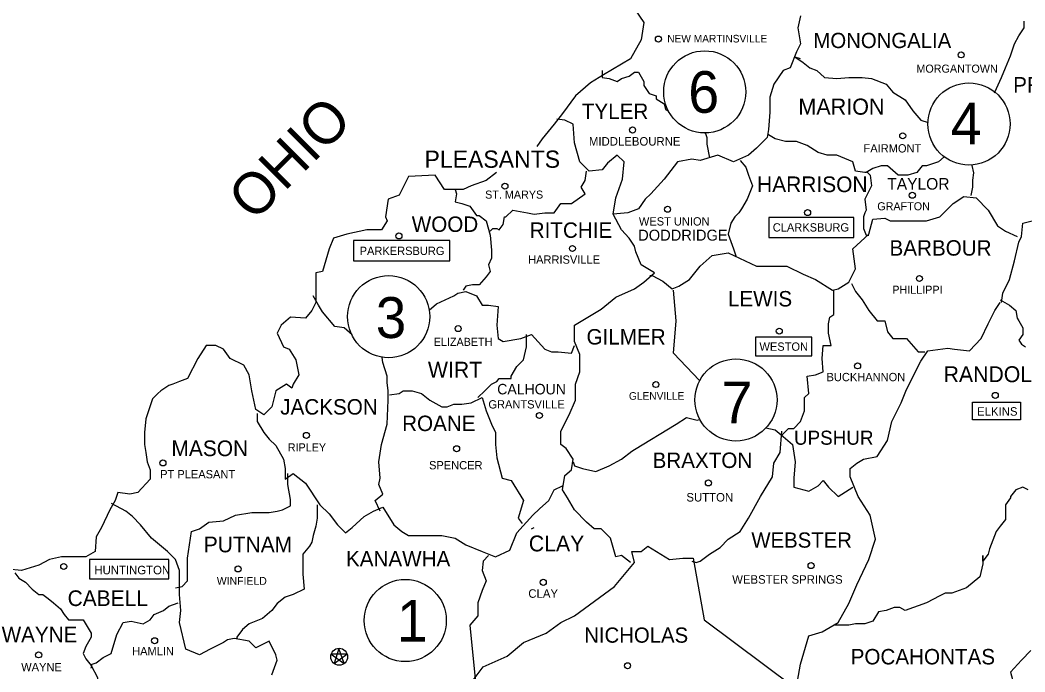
# Model space of a CAD drawing. Extents: x -2430 to 5747, y -3768 to 262.
# Drawn here: x 3373.631 to 3374.887, y -3763.254 to -3762.44 of the extents above; entities that cross this region are included whole.
import ezdxf

# ---------------------------------------------------------------- set-up
doc = ezdxf.new("R2010")
doc.units = 0
doc.layers.add('BORDERS SHEET', color=7, linetype='Continuous')

msp = doc.modelspace()

# ---------------------------------------------------------------- linework, layer by layer
at = {"layer": 'BORDERS SHEET'}
for p, q in [((3374.0296, -3763.2253), (3374.0238, -3763.244)), ((3374.0361, -3763.244), (3374.0296, -3763.2253)), ((3374.0397, -3763.2323), (3374.0199, -3763.2323)), ((3374.0199, -3763.2323), (3374.0361, -3763.244)), ((3374.0238, -3763.244), (3374.0397, -3763.2323))]:
    msp.add_line(p, q, dxfattribs=at)
for points in [[(3374.444, -3762.3296), (3374.4393, -3762.3331), (3374.4359, -3762.3581), (3374.4273, -3762.3751), (3374.4194, -3762.3899), (3374.4108, -3762.405), (3374.4024, -3762.4151), (3374.3991, -3762.4265), (3374.4108, -3762.4435), (3374.4074, -3762.465), (3374.394, -3762.4888), (3374.3826, -3762.4955), (3374.3605, -3762.5087), (3374.344, -3762.5187), (3374.3255, -3762.5352), (3374.309, -3762.5573), (3374.2988, -3762.5706), (3374.2837, -3762.5888), (3374.277, -3762.5983)], [(3374.6066, -3762.4352), (3374.6033, -3762.4503), (3374.6066, -3762.4701), (3374.6016, -3762.4802), (3374.5935, -3762.5002), (3374.5849, -3762.5036), (3374.5731, -3762.5204), (3374.5681, -3762.5368), (3374.5681, -3762.5556), (3374.5664, -3762.5771), (3374.5647, -3762.5871), (3374.5516, -3762.6005), (3374.5415, -3762.6092), (3374.5228, -3762.6173), (3374.503, -3762.6092), (3374.4809, -3762.6159), (3374.4708, -3762.614), (3374.4527, -3762.6173), (3374.4359, -3762.6391), (3374.4194, -3762.6573), (3374.4124, -3762.664), (3374.4041, -3762.676), (3374.3906, -3762.681), (3374.3725, -3762.6827)], [(3374.8486, -3762.5307), (3374.8491, -3762.5304), (3374.8576, -3762.512), (3374.8625, -3762.5002), (3374.8689, -3762.4852), (3374.874, -3762.4701), (3374.8793, -3762.46), (3374.886, -3762.4503), (3374.886, -3762.4418)], [(3374.6066, -3762.4888), (3374.5999, -3762.4869), (3374.6083, -3762.4922), (3374.61, -3762.4933), (3374.6183, -3762.5002), (3374.6268, -3762.5036), (3374.6366, -3762.512), (3374.6519, -3762.5136), (3374.667, -3762.512), (3374.6835, -3762.512), (3374.6952, -3762.5136), (3374.7137, -3762.5204), (3374.722, -3762.5304), (3374.7371, -3762.5402), (3374.7469, -3762.5539), (3374.7569, -3762.5656), (3374.7659, -3762.5682)], [(3374.3588, -3762.5036), (3374.3588, -3762.512), (3374.3674, -3762.5136), (3374.3775, -3762.517), (3374.3826, -3762.5136), (3374.3924, -3762.5103), (3374.3991, -3762.5053), (3374.4041, -3762.5053), (3374.4108, -3762.517), (3374.4108, -3762.5221), (3374.4175, -3762.5321), (3374.4261, -3762.5352), (3374.4261, -3762.5386), (3374.4359, -3762.5452), (3374.4376, -3762.5522), (3374.441, -3762.5539)], [(3374.394, -3763.1177), (3374.3826, -3763.1091), (3374.3759, -3763.1107), (3374.3692, -3763.0875), (3374.3572, -3763.0758), (3374.3487, -3763.0758), (3374.3389, -3763.0675), (3374.3239, -3763.0521), (3374.3155, -3763.0372), (3374.309, -3763.0272), (3374.3119, -3763.0091), (3374.3205, -3763.0023), (3374.3222, -3762.9886), (3374.3138, -3762.9755), (3374.3068, -3762.9705), (3374.3068, -3762.9537), (3374.3172, -3762.9334), (3374.3255, -3762.9151), (3374.3255, -3762.895), (3374.3306, -3762.8799), (3374.3306, -3762.8582), (3374.3239, -3762.8417), (3374.3239, -3762.8213), (3374.3572, -3762.8015), (3374.3759, -3762.7863), (3374.3991, -3762.7761), (3374.4108, -3762.7679), (3374.4239, -3762.7562), (3374.4074, -3762.7461), (3374.4007, -3762.7297), (3374.3991, -3762.7229), (3374.3924, -3762.7126), (3374.3826, -3762.7025), (3374.3725, -3762.6827), (3374.3759, -3762.6623), (3374.3842, -3762.6391), (3374.386, -3762.6173), (3374.3775, -3762.6092), (3374.3655, -3762.619), (3374.3588, -3762.6274), (3374.3423, -3762.629), (3374.3306, -3762.6173), (3374.3239, -3762.5938), (3374.3222, -3762.5706), (3374.3119, -3762.5656), (3374.3018, -3762.5642)], [(3374.4871, -3762.5815), (3374.4879, -3762.5821), (3374.4895, -3762.5871), (3374.4895, -3762.5956), (3374.4929, -3762.6125)], [(3374.786, -3762.6114), (3374.779, -3762.6173), (3374.7639, -3762.6223), (3374.7587, -3762.6223), (3374.7519, -3762.6308), (3374.7404, -3762.6341), (3374.7287, -3762.6341), (3374.7153, -3762.6223), (3374.7072, -3762.6223), (3374.6969, -3762.6257), (3374.6885, -3762.6308), (3374.6868, -3762.6308), (3374.6753, -3762.629), (3374.6718, -3762.6173), (3374.6519, -3762.6092), (3374.6399, -3762.6092), (3374.6284, -3762.6058), (3374.615, -3762.5972), (3374.6016, -3762.5922), (3374.5879, -3762.5922), (3374.5748, -3762.5888), (3374.5664, -3762.5838)], [(3374.5312, -3762.6159), (3374.5382, -3762.624), (3374.5415, -3762.6341), (3374.5466, -3762.6475), (3374.5433, -3762.6556), (3374.5399, -3762.664), (3374.5329, -3762.676), (3374.5295, -3762.681), (3374.5245, -3762.686), (3374.5194, -3762.6941), (3374.5161, -3762.7076), (3374.5228, -3762.7263), (3374.5262, -3762.7361)], [(3374.8204, -3762.6218), (3374.8204, -3762.6221), (3374.8227, -3762.631), (3374.8215, -3762.6405), (3374.8215, -3762.6489), (3374.8195, -3762.6596)], [(3374.2266, -3762.6308), (3374.2135, -3762.6408), (3374.1948, -3762.6475), (3374.185, -3762.6522), (3374.1616, -3762.6522), (3374.1501, -3762.6341), (3374.1165, -3762.6357), (3374.1048, -3762.6589), (3374.0914, -3762.664), (3374.088, -3762.686), (3374.0898, -3762.6911), (3374.0827, -3762.7025), (3374.0646, -3762.7025), (3374.0395, -3762.7076), (3374.023, -3762.7126), (3374.0176, -3762.7263), (3374.0093, -3762.7545), (3374.0009, -3762.7562), (3374.0009, -3762.7847), (3374.0009, -3762.793), (3373.9958, -3762.8031), (3373.9878, -3762.8129), (3373.9693, -3762.8113), (3373.9576, -3762.8213), (3373.9526, -3762.8313), (3373.9606, -3762.8484), (3373.9674, -3762.8515), (3373.976, -3762.8649), (3373.9794, -3762.8833), (3373.9727, -3762.895), (3373.971, -3762.9001), (3373.964, -3762.895), (3373.9509, -3762.9034), (3373.9459, -3762.9236), (3373.9358, -3762.9334), (3373.9257, -3762.9269), (3373.9207, -3762.9034), (3373.9174, -3762.8833), (3373.9109, -3762.8716), (3373.8939, -3762.8632), (3373.8855, -3762.8515), (3373.8757, -3762.8467), (3373.864, -3762.8467), (3373.8536, -3762.8632), (3373.8405, -3762.8881), (3373.8305, -3762.8919), (3373.8221, -3762.895)], [(3374.2186, -3762.7042), (3374.2219, -3762.7009), (3374.2269, -3762.7009), (3374.23, -3762.7025), (3374.2351, -3762.6959), (3374.2367, -3762.686), (3374.2384, -3762.686), (3374.2468, -3762.6777), (3374.2655, -3762.681), (3374.2736, -3762.6827), (3374.287, -3762.681), (3374.2988, -3762.681), (3374.3068, -3762.6693), (3374.3205, -3762.6693), (3374.3373, -3762.6573), (3374.3322, -3762.6492), (3374.3373, -3762.6408), (3374.3389, -3762.629)], [(3374.6896, -3762.6302), (3374.6935, -3762.6341), (3374.6952, -3762.6475), (3374.6868, -3762.664), (3374.6885, -3762.6777), (3374.6868, -3762.681), (3374.6852, -3762.686), (3374.6852, -3762.6927), (3374.6852, -3762.7009), (3374.6885, -3762.7092), (3374.6918, -3762.7092)], [(3374.1749, -3762.6522), (3374.1767, -3762.6573), (3374.1749, -3762.6676), (3374.1834, -3762.6693), (3374.1931, -3762.6727), (3374.2018, -3762.6844), (3374.2051, -3762.6844), (3374.2135, -3762.6911), (3374.2186, -3762.7092), (3374.2202, -3762.7277), (3374.2202, -3762.7377), (3374.2168, -3762.7461), (3374.2186, -3762.7545), (3374.2135, -3762.7612), (3374.2051, -3762.771), (3374.1965, -3762.771), (3374.1884, -3762.7727), (3374.185, -3762.7777)], [(3374.4183, -3762.7596), (3374.4212, -3762.7596), (3374.4343, -3762.7663), (3374.446, -3762.7761), (3374.4543, -3762.7727), (3374.4678, -3762.7646), (3374.4809, -3762.7478), (3374.4962, -3762.7344), (3374.5161, -3762.7311), (3374.5516, -3762.7478), (3374.5714, -3762.7478), (3374.5895, -3762.7478), (3374.61, -3762.7578), (3374.6251, -3762.7646), (3374.6466, -3762.7777), (3374.6535, -3762.7761), (3374.667, -3762.7679), (3374.6753, -3762.7511), (3374.6718, -3762.7263), (3374.6918, -3762.7076), (3374.6969, -3762.6892), (3374.712, -3762.6877), (3374.7187, -3762.6911), (3374.7371, -3762.6911), (3374.7639, -3762.6911), (3374.7807, -3762.686), (3374.7972, -3762.6693), (3374.8106, -3762.6607), (3374.826, -3762.6623), (3374.8408, -3762.6777), (3374.8525, -3762.6975), (3374.8625, -3762.7042), (3374.8774, -3762.7109)], [(3374.8576, -3762.793), (3374.8592, -3762.7813), (3374.8676, -3762.7646), (3374.874, -3762.7411), (3374.8793, -3762.7179), (3374.8827, -3762.7109), (3374.8843, -3762.6941), (3374.9042, -3762.6892), (3374.9142, -3762.686), (3374.9277, -3762.6794), (3374.9514, -3762.686), (3374.9612, -3762.6892), (3374.9729, -3762.6911), (3374.9811, -3762.7025), (3374.991, -3762.7126), (3375.0048, -3762.7246), (3375.0266, -3762.7246)], [(3374.67, -3762.7693), (3374.6753, -3762.7796), (3374.6835, -3762.7897), (3374.6918, -3762.8031), (3374.7022, -3762.8162), (3374.712, -3762.8162), (3374.7153, -3762.8297), (3374.722, -3762.8383), (3374.7388, -3762.8383), (3374.7536, -3762.8548), (3374.762, -3762.8548)], [(3374.0461, -3762.8335), (3374.0363, -3762.8246), (3374.0246, -3762.823), (3374.0093, -3762.8048), (3374.0043, -3762.7964), (3373.9976, -3762.7847)], [(3374.1423, -3762.8026), (3374.1515, -3762.7948), (3374.1733, -3762.7847), (3374.1783, -3762.7813), (3374.1884, -3762.7796), (3374.2018, -3762.7847), (3374.2085, -3762.7964), (3374.2168, -3762.7964), (3374.2286, -3762.7981), (3374.2269, -3762.8213), (3374.2286, -3762.8383), (3374.2351, -3762.8417), (3374.2571, -3762.8383), (3374.2705, -3762.8333), (3374.287, -3762.8515), (3374.2954, -3762.8548), (3374.3037, -3762.8548), (3374.3205, -3762.8565), (3374.3239, -3762.8467)], [(3374.4804, -3762.8906), (3374.4476, -3762.8565), (3374.451, -3762.8162), (3374.4476, -3762.7777)], [(3374.5831, -3762.9588), (3374.5913, -3762.9504), (3374.5983, -3762.9504), (3374.6066, -3762.9417), (3374.6116, -3762.9286), (3374.6116, -3762.9118), (3374.6167, -3762.9068), (3374.615, -3762.8852), (3374.6251, -3762.8833), (3374.6348, -3762.8799), (3374.6335, -3762.8632), (3374.6348, -3762.8467), (3374.6449, -3762.8467), (3374.6415, -3762.8313), (3374.6415, -3762.8196), (3374.6433, -3762.8113), (3374.6483, -3762.8081), (3374.6483, -3762.7777)], [(3374.8558, -3762.7897), (3374.8676, -3762.7964), (3374.8757, -3762.8031), (3374.8774, -3762.8129), (3374.8793, -3762.8162), (3374.8843, -3762.8246), (3374.8843, -3762.8333), (3374.8793, -3762.84), (3374.8827, -3762.845), (3374.8877, -3762.8484)], [(3374.6016, -3763.2731), (3374.6066, -3763.2448), (3374.6167, -3763.2096), (3374.6335, -3763.2046), (3374.6535, -3763.1929), (3374.667, -3763.1691), (3374.6767, -3763.1459), (3374.6918, -3763.1141), (3374.7002, -3763.0889), (3374.6935, -3763.0588), (3374.6785, -3763.0356), (3374.6687, -3763.0107), (3374.6687, -3763.0006), (3374.6767, -3762.9937), (3374.6852, -3762.9886), (3374.7022, -3762.9853), (3374.7153, -3762.9654), (3374.7204, -3762.9417), (3374.7321, -3762.9185), (3374.7388, -3762.9017), (3374.7569, -3762.8665), (3374.7656, -3762.8534), (3374.7905, -3762.85), (3374.7988, -3762.8515), (3374.8176, -3762.8534), (3374.8324, -3762.8383), (3374.8408, -3762.8196), (3374.8491, -3762.8031), (3374.8558, -3762.793)], [(3374.2034, -3762.9118), (3374.2119, -3762.9034), (3374.2202, -3762.895), (3374.2269, -3762.8919), (3374.23, -3762.8881), (3374.2451, -3762.8881), (3374.2451, -3762.8852), (3374.2521, -3762.8732), (3374.2605, -3762.8649), (3374.2639, -3762.8484), (3374.2639, -3762.8333)], [(3374.0811, -3763.0537), (3374.0749, -3763.0406), (3374.0847, -3763.0323), (3374.0794, -3763.0205), (3374.0811, -3763.0124), (3374.0794, -3762.992), (3374.0827, -3762.9705), (3374.0898, -3762.9451), (3374.0914, -3762.9151), (3374.0914, -3762.9034), (3374.0898, -3762.8931), (3374.0898, -3762.8852), (3374.0847, -3762.8682), (3374.0836, -3762.8618)], [(3373.8221, -3762.895), (3373.8171, -3762.8967), (3373.807, -3762.9034), (3373.8036, -3762.9068), (3373.7966, -3762.9135), (3373.7886, -3762.9383), (3373.7869, -3762.9554), (3373.7869, -3762.9705), (3373.7886, -3762.9803), (3373.7902, -3762.992), (3373.7939, -3763.0023), (3373.7939, -3763.0138), (3373.7785, -3763.0305), (3373.7684, -3763.0323), (3373.7536, -3763.0305), (3373.7502, -3763.0406), (3373.7436, -3763.0521), (3373.7332, -3763.0742), (3373.7265, -3763.0859), (3373.7249, -3763.104), (3373.7134, -3763.1107), (3373.7, -3763.1107), (3373.683, -3763.1107), (3373.6681, -3763.1141), (3373.6547, -3763.1211), (3373.6332, -3763.1278), (3373.6161, -3763.1261)], [(3374.0931, -3762.9084), (3374.1048, -3762.9068), (3374.1099, -3762.9034), (3374.1213, -3762.9034), (3374.133, -3762.9068), (3374.1434, -3762.9151), (3374.1582, -3762.9236), (3374.1649, -3762.9236), (3374.1733, -3762.9202), (3374.1834, -3762.9202), (3374.1948, -3762.9185), (3374.2085, -3762.9118), (3374.2135, -3762.9286), (3374.2202, -3762.9451), (3374.2253, -3762.9554), (3374.2253, -3762.9705), (3374.2269, -3762.987), (3374.2336, -3763.0124), (3374.2451, -3763.0155), (3374.2605, -3763.0406), (3374.2538, -3763.0624), (3374.2588, -3763.0691)], [(3373.9274, -3762.9316), (3373.9274, -3762.9417), (3373.9358, -3762.9554), (3373.9425, -3762.9638), (3373.9509, -3762.9719), (3373.9606, -3762.9886), (3373.9624, -3763.0006), (3373.9624, -3763.0138), (3373.9727, -3763.0068), (3373.9878, -3763.0188), (3374.0059, -3763.0457), (3374.0176, -3763.0571), (3374.028, -3763.0708), (3374.0378, -3763.0809), (3374.0461, -3763.0742), (3374.0613, -3763.0604), (3374.0727, -3763.0537), (3374.0847, -3763.0487), (3374.0981, -3763.0708), (3374.1082, -3763.0792), (3374.1165, -3763.0842), (3374.1434, -3763.0842), (3374.1582, -3763.0842), (3374.1749, -3763.0875), (3374.1884, -3763.0956), (3374.2085, -3763.104), (3374.2253, -3763.1107), (3374.2434, -3763.1024), (3374.2521, -3763.0809), (3374.2719, -3763.0588), (3374.2803, -3763.0507), (3374.292, -3763.0406), (3374.2988, -3763.0272), (3374.309, -3763.0222)], [(3374.3222, -3762.992), (3374.3239, -3762.9971), (3374.334, -3763.0006), (3374.3507, -3763.004), (3374.3674, -3762.9971), (3374.3826, -3762.9886), (3374.3957, -3762.9786), (3374.3991, -3762.9769), (3374.451, -3762.9451), (3374.4641, -3762.9367), (3374.4775, -3762.9401), (3374.4801, -3762.9392)], [(3374.5633, -3762.9495), (3374.5748, -3762.9521), (3374.5849, -3762.9604), (3374.5966, -3762.9705), (3374.5999, -3762.992), (3374.5983, -3763.0124), (3374.5983, -3763.0238), (3374.6167, -3763.0289), (3374.6284, -3763.0222), (3374.6348, -3763.0155), (3374.6415, -3763.0238), (3374.6535, -3763.0356), (3374.6718, -3763.0238)], [(3374.4708, -3763.1161), (3374.4759, -3763.1177), (3374.4809, -3763.1161), (3374.4929, -3763.1073), (3374.506, -3763.099), (3374.5161, -3763.0889), (3374.5312, -3763.0792), (3374.5415, -3763.0624), (3374.5564, -3763.0356), (3374.5714, -3763.0107), (3374.5731, -3762.9937), (3374.5812, -3762.9803), (3374.5831, -3762.9537)], [(3373.8254, -3763.1493), (3373.8338, -3763.1476), (3373.8405, -3763.1409), (3373.8405, -3763.1124), (3373.8453, -3763.0792), (3373.8556, -3763.0758), (3373.8673, -3763.0675), (3373.8855, -3763.0657), (3373.9006, -3763.0588), (3373.9207, -3763.0555), (3373.9325, -3763.0555), (3373.9425, -3763.0555), (3373.9526, -3763.0537), (3373.959, -3763.0521), (3373.9693, -3763.047), (3373.9693, -3763.039), (3373.9657, -3763.0205), (3373.9657, -3763.0068)], [(3374.891, -3763.0272), (3374.8843, -3763.0238), (3374.8757, -3763.0272), (3374.8689, -3763.0356), (3374.8689, -3763.0372), (3374.8625, -3763.0457), (3374.8625, -3763.0641), (3374.8558, -3763.0724), (3374.8508, -3763.0792), (3374.8425, -3763.1007), (3374.8408, -3763.1073), (3374.8344, -3763.1161), (3374.8344, -3763.1091), (3374.8344, -3763.1194), (3374.8307, -3763.1359), (3374.8139, -3763.1493), (3374.7955, -3763.156), (3374.7871, -3763.156), (3374.7807, -3763.1593), (3374.7639, -3763.168), (3374.7371, -3763.1778), (3374.7304, -3763.1742), (3374.7237, -3763.1742), (3374.7137, -3763.1778), (3374.7039, -3763.1795), (3374.6969, -3763.1912), (3374.6868, -3763.1945), (3374.6753, -3763.1945), (3374.667, -3763.1963), (3374.6483, -3763.1963)], [(3373.9459, -3763.258), (3373.9526, -3763.2398), (3373.9509, -3763.2331), (3373.9425, -3763.2161), (3373.9257, -3763.2245), (3373.9174, -3763.2161), (3373.8989, -3763.2128), (3373.8905, -3763.2144), (3373.8855, -3763.2177), (3373.869, -3763.2261), (3373.8556, -3763.2331), (3373.8385, -3763.2261), (3373.8305, -3763.1929), (3373.8321, -3763.1778), (3373.8305, -3763.1577), (3373.8305, -3763.1443), (3373.8305, -3763.1278), (3373.8254, -3763.1141), (3373.8153, -3763.104), (3373.7955, -3763.0875), (3373.7819, -3763.0708), (3373.7718, -3763.0604), (3373.7634, -3763.0537), (3373.7455, -3763.0443)], [(3374.0026, -3763.0457), (3374.0026, -3763.0521), (3374.0026, -3763.0624), (3374.0009, -3763.0724), (3373.9976, -3763.0842), (3373.9958, -3763.0926), (3373.9928, -3763.0974), (3373.9845, -3763.1073), (3373.9845, -3763.1177), (3373.9845, -3763.1326), (3373.9861, -3763.151), (3373.9727, -3763.1577), (3373.9624, -3763.1611), (3373.9526, -3763.1691), (3373.9459, -3763.1778), (3373.9341, -3763.1878), (3373.9174, -3763.1945), (3373.9093, -3763.2013), (3373.9022, -3763.211), (3373.9022, -3763.2128)], [(3374.2705, -3763.0758), (3374.2736, -3763.0742)], [(3374.2705, -3763.0758), (3374.2736, -3763.0742)], [(3374.1948, -3763.268), (3374.2101, -3763.248), (3374.24, -3763.2348), (3374.2605, -3763.2177), (3374.2887, -3763.206), (3374.3068, -3763.1929), (3374.3239, -3763.1845), (3374.3741, -3763.1476), (3374.3991, -3763.1177), (3374.3957, -3763.104), (3374.4074, -3763.104), (3374.4158, -3763.0974), (3374.4426, -3763.1141), (3374.4594, -3763.1124), (3374.4725, -3763.1124), (3374.4862, -3763.1896), (3374.5983, -3763.2731)], [(3374.2168, -3763.1091), (3374.2101, -3763.1161), (3374.2085, -3763.1278), (3374.2135, -3763.1409), (3374.2085, -3763.1526), (3374.2034, -3763.168), (3374.2034, -3763.1845), (3374.1931, -3763.1963), (3374.2001, -3763.263)], [(3373.6248, -3763.1309), (3373.6299, -3763.1376), (3373.6382, -3763.1426), (3373.6463, -3763.151), (3373.6547, -3763.1577), (3373.6598, -3763.1577), (3373.6665, -3763.1627), (3373.6732, -3763.168), (3373.6819, -3763.1758), (3373.6865, -3763.1828), (3373.6916, -3763.1896), (3373.7, -3763.1896), (3373.71, -3763.1896), (3373.7201, -3763.206), (3373.7201, -3763.211), (3373.7134, -3763.2228), (3373.71, -3763.2315), (3373.7134, -3763.2382), (3373.7201, -3763.2465), (3373.7282, -3763.2613), (3373.7282, -3763.263), (3373.7349, -3763.2765), (3373.7358, -3763.2798)], [(3373.7201, -3763.2496), (3373.7215, -3763.2448), (3373.7265, -3763.2432), (3373.7349, -3763.2365), (3373.7452, -3763.2315), (3373.752, -3763.2077), (3373.7603, -3763.1929), (3373.7701, -3763.1912), (3373.7852, -3763.1945), (3373.7939, -3763.1896), (3373.7989, -3763.1828), (3373.8104, -3763.1778), (3373.8171, -3763.1725), (3373.8288, -3763.168)], [(3374.8944, -3763.2278), (3374.8827, -3763.2398), (3374.8689, -3763.2547), (3374.874, -3763.2731), (3374.8689, -3763.2915), (3374.8592, -3763.2965), (3374.8441, -3763.3049), (3374.8324, -3763.3166), (3374.822, -3763.3298), (3374.8089, -3763.3518), (3374.7988, -3763.375), (3374.7905, -3763.3901)]]:
    msp.add_lwpolyline(points, dxfattribs=at)
for points in [[(3374.567, -3762.6871), (3374.567, -3762.7121), (3374.6731, -3762.7121), (3374.6731, -3762.6871)], [(3374.0478, -3762.7159), (3374.0478, -3762.7409), (3374.1682, -3762.7409), (3374.1682, -3762.7159)], [(3374.5502, -3762.8364), (3374.5502, -3762.8598), (3374.6206, -3762.8598), (3374.6206, -3762.8364)], [(3374.8212, -3762.9177), (3374.8813, -3762.9177), (3374.8813, -3762.9398), (3374.8212, -3762.9398)], [(3373.8173, -3763.1141), (3373.7182, -3763.1141), (3373.7182, -3763.1381), (3373.8173, -3763.1381)]]:
    msp.add_lwpolyline(points, close=True, dxfattribs=at)
for centre, radius in [((3374.4289, -3762.4641), 0.00376), ((3374.4868, -3762.5301), 0.0513), ((3374.8072, -3762.4839), 0.00376), ((3374.817, -3762.5702), 0.0513), ((3374.3966, -3762.5777), 0.00376), ((3374.7342, -3762.585), 0.00376), ((3374.2371, -3762.6479), 0.00376), ((3374.7462, -3762.6592), 0.00376), ((3374.4403, -3762.6767), 0.00376), ((3374.6154, -3762.6809), 0.00376), ((3374.1047, -3762.71), 0.00376), ((3374.3215, -3762.7257), 0.00376), ((3374.0918, -3762.8108), 0.0513), ((3374.7551, -3762.7632), 0.00376), ((3374.1787, -3762.8257), 0.00376), ((3374.58, -3762.8289), 0.00376), ((3374.5258, -3762.9148), 0.0513), ((3374.6778, -3762.8723), 0.00376), ((3374.4257, -3762.8956), 0.00376), ((3374.8499, -3762.9091), 0.00376), ((3374.2802, -3762.9343), 0.00376), ((3373.9891, -3762.9591), 0.00376), ((3374.1767, -3762.9758), 0.00376), ((3373.8098, -3762.9935), 0.00376), ((3374.4914, -3763.0185), 0.00376), ((3373.6858, -3763.1228), 0.00376), ((3373.9036, -3763.1259), 0.00376), ((3374.6196, -3763.1217), 0.00376), ((3374.1126, -3763.1903), 0.0513), ((3374.2851, -3763.1426), 0.00376), ((3373.7994, -3763.2155), 0.00376), ((3374.03, -3763.2356), 0.0106), ((3373.6545, -3763.2332), 0.00376), ((3374.3903, -3763.2468), 0.00376)]:
    msp.add_circle(centre, radius, dxfattribs=at)

# ---------------------------------------------------------------- texts
for s, height, p in [('NEW MARTINSVILLE', 0.009498, (3374.4399, -3762.4684)), ('MONONGALIA', 0.019, (3374.6226, -3762.4754)), ('MORGANTOWN', 0.01006, (3374.7513, -3762.5061)), ('6', 0.052, (3374.4662, -3762.5562)), ('PRESTON', 0.01928, (3374.8722, -3762.5309)), ('MARION', 0.02012, (3374.6038, -3762.5586)), ('TYLER', 0.01928, (3374.3332, -3762.5639)), ('4', 0.052, (3374.7941, -3762.5956)), ('MIDDLEBOURNE', 0.010616, (3374.3421, -3762.5972)), ('FAIRMONT', 0.01034, (3374.6852, -3762.6058)), ('PLEASANTS', 0.02151, (3374.1366, -3762.6249)), ('HARRISON', 0.01956, (3374.5522, -3762.6553)), ('TAYLOR', 0.01453, (3374.7149, -3762.6522)), ('ST. MARYS', 0.01006, (3374.2124, -3762.6634)), ('GRAFTON', 0.01006, (3374.7024, -3762.678)), ('WOOD', 0.01928, (3374.1207, -3762.705)), ('WEST UNION', 0.01034, (3374.4045, -3762.697)), ('RITCHIE', 0.01928, (3374.2681, -3762.7124)), ('CLARKSBURG', 0.01034, (3374.5718, -3762.7045)), ('DODDRIDGE', 0.01369, (3374.4036, -3762.7159)), ('PARKERSBURG', 0.010336, (3374.0556, -3762.7338)), ('BARBOUR', 0.01928, (3374.7177, -3762.7346)), ('HARRISVILLE', 0.010336, (3374.2661, -3762.7447)), ('PHILLIPPI', 0.01006, (3374.7212, -3762.7822)), ('3', 0.0511, (3374.0758, -3762.8375)), ('LEWIS', 0.01928, (3374.5158, -3762.7981)), ('GILMER', 0.01928, (3374.3391, -3762.8456)), ('ELIZABETH', 0.01006, (3374.1482, -3762.8473)), ('WESTON', 0.01034, (3374.5552, -3762.8534)), ('WIRT', 0.01984, (3374.1409, -3762.887)), ('RANDOLPH', 0.01984, (3374.7853, -3762.8926)), ('BUCKHANNON', 0.01034, (3374.639, -3762.8914)), ('CALHOUN', 0.01313, (3374.2275, -3762.9079)), ('7', 0.052, (3374.5077, -3762.9439)), ('JACKSON', 0.01928, (3373.9564, -3762.9331)), ('GRANTSVILLE', 0.010336, (3374.2165, -3762.9255)), ('GLENVILLE', 0.0095, (3374.3921, -3762.9146)), ('ELKINS', 0.01062, (3374.8271, -3762.9345)), ('ROANE', 0.01928, (3374.1087, -3762.9537)), ('UPSHUR', 0.0176, (3374.5983, -3762.9708)), ('MASON', 0.01956, (3373.8204, -3762.985)), ('RIPLEY', 0.01006, (3373.9658, -3762.9791)), ('BRAXTON', 0.01928, (3374.4216, -3762.9998)), ('PT PLEASANT', 0.010336, (3373.8063, -3763.0127)), ('SPENCER', 0.01034, (3374.1423, -3763.0015)), ('SUTTON', 0.01062, (3374.4639, -3763.0417)), ('PUTNAM', 0.01956, (3373.8608, -3763.1051)), ('CLAY', 0.01984, (3374.267, -3763.104)), ('WEBSTER', 0.019, (3374.5451, -3763.0993)), ('KANAWHA', 0.01928, (3374.0385, -3763.1227)), ('HUNTINGTON', 0.01062, (3373.7241, -3763.1326)), ('WINFIELD', 0.00978, (3373.8771, -3763.1457)), ('WEBSTER SPRINGS', 0.010616, (3374.5211, -3763.1443)), ('CABELL', 0.01956, (3373.6907, -3763.1722)), ('CLAY', 0.01062, (3374.2664, -3763.1619)), ('1', 0.052, (3374.1021, -3763.2166)), ('WAYNE', 0.01928, (3373.6083, -3763.2174)), ('NICHOLAS', 0.019, (3374.3362, -3763.218)), ('HAMLIN', 0.01034, (3373.7713, -3763.2337)), ('POCAHONTAS', 0.01928, (3374.6691, -3763.2451)), ('WAYNE', 0.01034, (3373.6327, -3763.2536))]:
    msp.add_text(s, height=height, dxfattribs=at).set_placement(p)
msp.add_text('OHIO', height=0.05176, rotation=45, dxfattribs=at).set_placement((3373.9235, -3762.6933))

doc.saveas('drawing.dxf')
